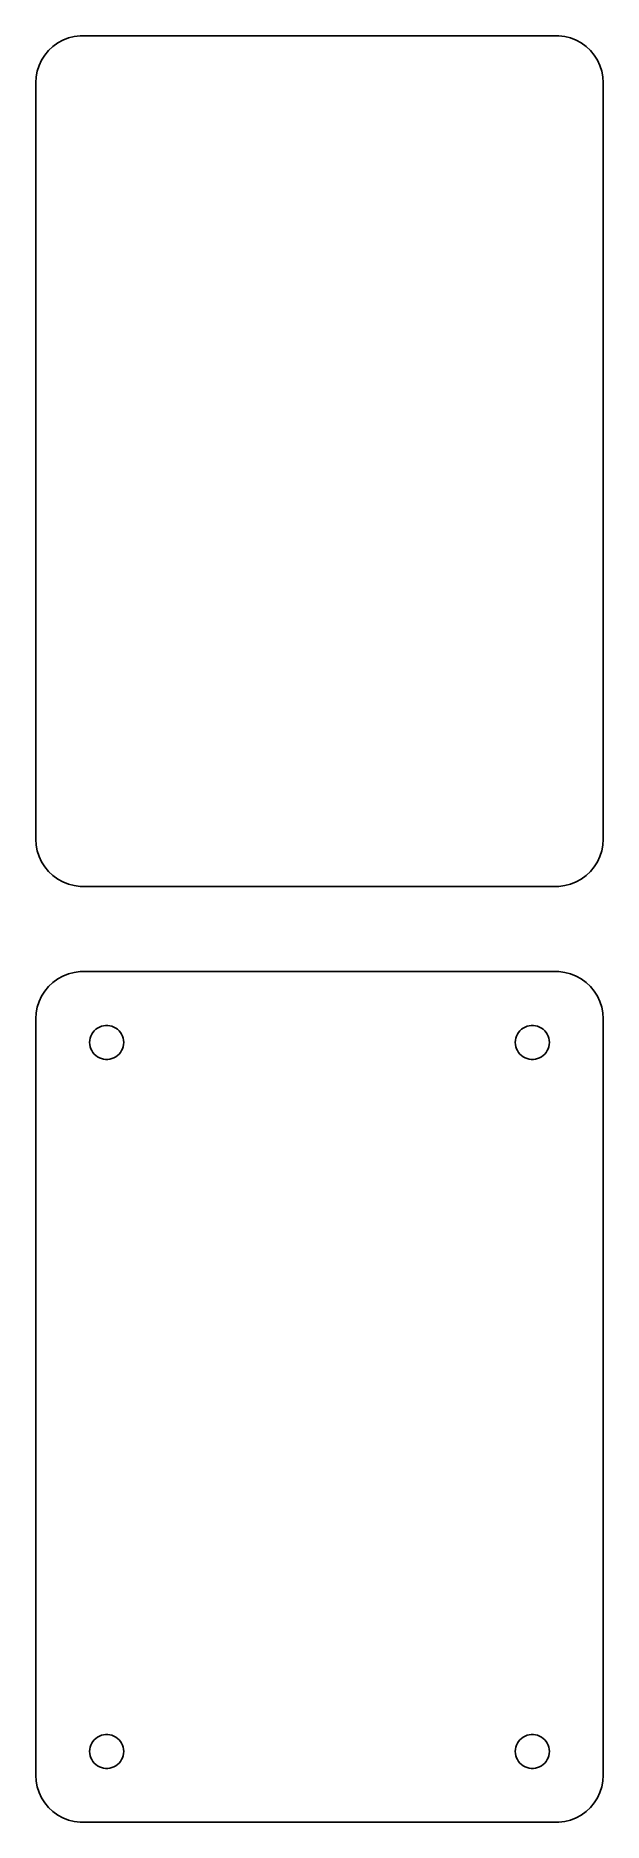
# Model space of a CAD drawing. Header units: metres. Extents: x -30 to 30, y 54 to 243.
import ezdxf

# ---------------------------------------------------------------- set-up
doc = ezdxf.new("R2010")
doc.units = ezdxf.units.M

msp = doc.modelspace()

# ---------------------------------------------------------------- linework, layer by layer
for p, q in [((-27.6791, 242.222), (-28.1871, 241.853)), ((-27.1289, 242.524), (-27.6791, 242.222)), ((-26.5451, 242.755), (-27.1289, 242.524)), ((-25.9369, 242.911), (-26.5451, 242.755)), ((-25.3139, 242.99), (-25.9369, 242.911)), ((25.3139, 242.99), (-25.3139, 242.99)), ((25.9369, 242.911), (25.3139, 242.99)), ((26.5451, 242.755), (25.9369, 242.911)), ((27.1289, 242.524), (26.5451, 242.755)), ((27.6791, 242.222), (27.1289, 242.524)), ((28.1871, 241.853), (27.6791, 242.222)), ((-29.3815, 240.409), (-29.6489, 239.841)), ((-29.0451, 240.939), (-29.3815, 240.409)), ((-28.6448, 241.423), (-29.0451, 240.939)), ((-28.1871, 241.853), (-28.6448, 241.423)), ((28.6448, 241.423), (28.1871, 241.853)), ((29.0451, 240.939), (28.6448, 241.423)), ((29.3815, 240.409), (29.0451, 240.939)), ((29.6489, 239.841), (29.3815, 240.409)), ((-29.9606, 238.627), (-30, 238)), ((-29.8429, 239.243), (-29.9606, 238.627)), ((-29.6489, 239.841), (-29.8429, 239.243)), ((29.8429, 239.243), (29.6489, 239.841)), ((29.9606, 238.627), (29.8429, 239.243)), ((30, 238), (29.9606, 238.627)), ((-30, 238), (-30, 158)), ((30, 158), (30, 238)), ((-30, 158), (-29.9606, 157.373)), ((-29.9606, 157.373), (-29.8429, 156.757)), ((29.8429, 156.757), (29.9606, 157.373)), ((29.9606, 157.373), (30, 158)), ((-29.8429, 156.757), (-29.6489, 156.159)), ((-29.6489, 156.159), (-29.3815, 155.591)), ((-29.3815, 155.591), (-29.0451, 155.061)), ((-29.0451, 155.061), (-28.6448, 154.577)), ((28.6448, 154.577), (29.0451, 155.061)), ((29.0451, 155.061), (29.3815, 155.591)), ((29.3815, 155.591), (29.6489, 156.159)), ((29.6489, 156.159), (29.8429, 156.757)), ((-28.6448, 154.577), (-28.1871, 154.147)), ((-28.1871, 154.147), (-27.6791, 153.778)), ((-27.6791, 153.778), (-27.1289, 153.476)), ((-27.1289, 153.476), (-26.5451, 153.245)), ((-26.5451, 153.245), (-25.9369, 153.089)), ((-25.9369, 153.089), (-25.3139, 153.01)), ((25.3139, 153.01), (25.9369, 153.089)), ((25.9369, 153.089), (26.5451, 153.245)), ((26.5451, 153.245), (27.1289, 153.476)), ((27.1289, 153.476), (27.6791, 153.778)), ((27.6791, 153.778), (28.1871, 154.147)), ((28.1871, 154.147), (28.6448, 154.577)), ((-25.3139, 153.01), (25.3139, 153.01)), ((-26.5451, 143.755), (-27.1289, 143.524)), ((-25.9369, 143.911), (-26.5451, 143.755)), ((-25.3139, 143.99), (-25.9369, 143.911)), ((25.3139, 143.99), (-25.3139, 143.99)), ((25.9369, 143.911), (25.3139, 143.99)), ((26.5451, 143.755), (25.9369, 143.911)), ((27.1289, 143.524), (26.5451, 143.755)), ((-29.0451, 141.939), (-29.3815, 141.409)), ((-28.6448, 142.423), (-29.0451, 141.939)), ((-28.1871, 142.853), (-28.6448, 142.423)), ((-27.6791, 143.222), (-28.1871, 142.853)), ((-27.1289, 143.524), (-27.6791, 143.222)), ((27.6791, 143.222), (27.1289, 143.524)), ((28.1871, 142.853), (27.6791, 143.222)), ((28.6448, 142.423), (28.1871, 142.853)), ((29.0451, 141.939), (28.6448, 142.423)), ((29.3815, 141.409), (29.0451, 141.939)), ((-29.8429, 140.243), (-29.9606, 139.627)), ((-29.6489, 140.841), (-29.8429, 140.243)), ((-29.3815, 141.409), (-29.6489, 140.841)), ((29.6489, 140.841), (29.3815, 141.409)), ((29.8429, 140.243), (29.6489, 140.841)), ((29.9606, 139.627), (29.8429, 140.243)), ((-29.9606, 139.627), (-30, 139)), ((-30, 139), (-30, 59)), ((-23.6474, 137.887), (-23.4645, 138.02)), ((-23.4645, 138.02), (-23.2664, 138.129)), ((-23.2664, 138.129), (-23.0562, 138.212)), ((-23.0562, 138.212), (-22.8373, 138.268)), ((-22.8373, 138.268), (-22.613, 138.296)), ((-22.613, 138.296), (-22.387, 138.296)), ((-22.387, 138.296), (-22.1627, 138.268)), ((-22.1627, 138.268), (-21.9438, 138.212)), ((-21.9438, 138.212), (-21.7336, 138.129)), ((-21.7336, 138.129), (-21.5355, 138.02)), ((-21.5355, 138.02), (-21.3526, 137.887)), ((21.3526, 137.887), (21.5355, 138.02)), ((21.5355, 138.02), (21.7336, 138.129)), ((21.7336, 138.129), (21.9438, 138.212)), ((21.9438, 138.212), (22.1627, 138.268)), ((22.1627, 138.268), (22.387, 138.296)), ((22.387, 138.296), (22.613, 138.296)), ((22.613, 138.296), (22.8373, 138.268)), ((22.8373, 138.268), (23.0562, 138.212)), ((23.0562, 138.212), (23.2664, 138.129)), ((23.2664, 138.129), (23.4645, 138.02)), ((23.4645, 138.02), (23.6474, 137.887)), ((30, 139), (29.9606, 139.627)), ((30, 59), (30, 139)), ((-24.3, 136.5), (-24.2858, 136.726)), ((-24.2858, 136.274), (-24.3, 136.5)), ((-24.2858, 136.726), (-24.2434, 136.948)), ((-24.2434, 136.052), (-24.2858, 136.274)), ((-24.2434, 136.948), (-24.1736, 137.163)), ((-24.1736, 137.163), (-24.0773, 137.367)), ((-24.0773, 137.367), (-23.9562, 137.558)), ((-23.9562, 137.558), (-23.8121, 137.732)), ((-23.8121, 137.732), (-23.6474, 137.887)), ((-21.3526, 137.887), (-21.1879, 137.732)), ((-21.1879, 137.732), (-21.0438, 137.558)), ((-21.0438, 137.558), (-20.9226, 137.367)), ((-20.9226, 137.367), (-20.8264, 137.163)), ((-20.8264, 137.163), (-20.7565, 136.948)), ((-20.7565, 136.948), (-20.7142, 136.726)), ((-20.7142, 136.274), (-20.7565, 136.052)), ((-20.7142, 136.726), (-20.7, 136.5)), ((-20.7, 136.5), (-20.7142, 136.274)), ((20.7, 136.5), (20.7142, 136.726)), ((20.7142, 136.274), (20.7, 136.5)), ((20.7142, 136.726), (20.7565, 136.948)), ((20.7565, 136.052), (20.7142, 136.274)), ((20.7565, 136.948), (20.8264, 137.163)), ((20.8264, 137.163), (20.9226, 137.367)), ((20.9226, 137.367), (21.0438, 137.558)), ((21.0438, 137.558), (21.1879, 137.732)), ((21.1879, 137.732), (21.3526, 137.887)), ((23.6474, 137.887), (23.8121, 137.732)), ((23.8121, 137.732), (23.9562, 137.558)), ((23.9562, 137.558), (24.0773, 137.367)), ((24.0773, 137.367), (24.1736, 137.163)), ((24.1736, 137.163), (24.2434, 136.948)), ((24.2434, 136.948), (24.2858, 136.726)), ((24.2858, 136.274), (24.2434, 136.052)), ((24.2858, 136.726), (24.3, 136.5)), ((24.3, 136.5), (24.2858, 136.274)), ((-24.1736, 135.837), (-24.2434, 136.052)), ((-24.0773, 135.633), (-24.1736, 135.837)), ((-23.9562, 135.442), (-24.0773, 135.633)), ((-23.8121, 135.268), (-23.9562, 135.442)), ((-23.6474, 135.113), (-23.8121, 135.268)), ((-23.4645, 134.98), (-23.6474, 135.113)), ((-23.2664, 134.871), (-23.4645, 134.98)), ((-23.0562, 134.788), (-23.2664, 134.871)), ((-22.8373, 134.732), (-23.0562, 134.788)), ((-22.613, 134.704), (-22.8373, 134.732)), ((-22.387, 134.704), (-22.613, 134.704)), ((-22.1627, 134.732), (-22.387, 134.704)), ((-21.9438, 134.788), (-22.1627, 134.732)), ((-21.7336, 134.871), (-21.9438, 134.788)), ((-21.5355, 134.98), (-21.7336, 134.871)), ((-21.3526, 135.113), (-21.5355, 134.98)), ((-21.1879, 135.268), (-21.3526, 135.113)), ((-21.0438, 135.442), (-21.1879, 135.268)), ((-20.9226, 135.633), (-21.0438, 135.442)), ((-20.8264, 135.837), (-20.9226, 135.633)), ((-20.7565, 136.052), (-20.8264, 135.837)), ((20.8264, 135.837), (20.7565, 136.052)), ((20.9226, 135.633), (20.8264, 135.837)), ((21.0438, 135.442), (20.9226, 135.633)), ((21.1879, 135.268), (21.0438, 135.442)), ((21.3526, 135.113), (21.1879, 135.268)), ((21.5355, 134.98), (21.3526, 135.113)), ((21.7336, 134.871), (21.5355, 134.98)), ((21.9438, 134.788), (21.7336, 134.871)), ((22.1627, 134.732), (21.9438, 134.788)), ((22.387, 134.704), (22.1627, 134.732)), ((22.613, 134.704), (22.387, 134.704)), ((22.8373, 134.732), (22.613, 134.704)), ((23.0562, 134.788), (22.8373, 134.732)), ((23.2664, 134.871), (23.0562, 134.788)), ((23.4645, 134.98), (23.2664, 134.871)), ((23.6474, 135.113), (23.4645, 134.98)), ((23.8121, 135.268), (23.6474, 135.113)), ((23.9562, 135.442), (23.8121, 135.268)), ((24.0773, 135.633), (23.9562, 135.442)), ((24.1736, 135.837), (24.0773, 135.633)), ((24.2434, 136.052), (24.1736, 135.837)), ((-24.1736, 62.1626), (-24.0773, 62.3672)), ((-24.0773, 62.3672), (-23.9562, 62.558)), ((-23.9562, 62.558), (-23.8121, 62.7322)), ((-23.8121, 62.7322), (-23.6474, 62.8869)), ((-23.6474, 62.8869), (-23.4645, 63.0198)), ((-23.4645, 63.0198), (-23.2664, 63.1287)), ((-23.2664, 63.1287), (-23.0562, 63.2119)), ((-23.0562, 63.2119), (-22.8373, 63.2681)), ((-22.8373, 63.2681), (-22.613, 63.2964)), ((-22.613, 63.2964), (-22.387, 63.2964)), ((-22.387, 63.2964), (-22.1627, 63.2681)), ((-22.1627, 63.2681), (-21.9438, 63.2119)), ((-21.9438, 63.2119), (-21.7336, 63.1287)), ((-21.7336, 63.1287), (-21.5355, 63.0198)), ((-21.5355, 63.0198), (-21.3526, 62.8869)), ((-21.3526, 62.8869), (-21.1879, 62.7322)), ((-21.1879, 62.7322), (-21.0438, 62.558)), ((-21.0438, 62.558), (-20.9226, 62.3672)), ((-20.9226, 62.3672), (-20.8264, 62.1626)), ((20.8264, 62.1626), (20.9226, 62.3672)), ((20.9226, 62.3672), (21.0438, 62.558)), ((21.0438, 62.558), (21.1879, 62.7322)), ((21.1879, 62.7322), (21.3526, 62.8869)), ((21.3526, 62.8869), (21.5355, 63.0198)), ((21.5355, 63.0198), (21.7336, 63.1287)), ((21.7336, 63.1287), (21.9438, 63.2119)), ((21.9438, 63.2119), (22.1627, 63.2681)), ((22.1627, 63.2681), (22.387, 63.2964)), ((22.387, 63.2964), (22.613, 63.2964)), ((22.613, 63.2964), (22.8373, 63.2681)), ((22.8373, 63.2681), (23.0562, 63.2119)), ((23.0562, 63.2119), (23.2664, 63.1287)), ((23.2664, 63.1287), (23.4645, 63.0198)), ((23.4645, 63.0198), (23.6474, 62.8869)), ((23.6474, 62.8869), (23.8121, 62.7322)), ((23.8121, 62.7322), (23.9562, 62.558)), ((23.9562, 62.558), (24.0773, 62.3672)), ((24.0773, 62.3672), (24.1736, 62.1626)), ((-24.3, 61.5), (-24.2858, 61.7256)), ((-24.2858, 61.2744), (-24.3, 61.5)), ((-24.2858, 61.7256), (-24.2434, 61.9476)), ((-24.2434, 61.0524), (-24.2858, 61.2744)), ((-24.2434, 61.9476), (-24.1736, 62.1626)), ((-24.1736, 60.8374), (-24.2434, 61.0524)), ((-24.0773, 60.6328), (-24.1736, 60.8374)), ((-23.9562, 60.442), (-24.0773, 60.6328)), ((-20.9226, 60.6328), (-21.0438, 60.442)), ((-20.8264, 60.8374), (-20.9226, 60.6328)), ((-20.8264, 62.1626), (-20.7565, 61.9476)), ((-20.7565, 61.0524), (-20.8264, 60.8374)), ((-20.7565, 61.9476), (-20.7142, 61.7256)), ((-20.7142, 61.2744), (-20.7565, 61.0524)), ((-20.7142, 61.7256), (-20.7, 61.5)), ((-20.7, 61.5), (-20.7142, 61.2744)), ((20.7, 61.5), (20.7142, 61.7256)), ((20.7142, 61.2744), (20.7, 61.5)), ((20.7142, 61.7256), (20.7565, 61.9476)), ((20.7565, 61.0524), (20.7142, 61.2744)), ((20.7565, 61.9476), (20.8264, 62.1626)), ((20.8264, 60.8374), (20.7565, 61.0524)), ((20.9226, 60.6328), (20.8264, 60.8374)), ((21.0438, 60.442), (20.9226, 60.6328)), ((24.0773, 60.6328), (23.9562, 60.442)), ((24.1736, 60.8374), (24.0773, 60.6328)), ((24.1736, 62.1626), (24.2434, 61.9476)), ((24.2434, 61.0524), (24.1736, 60.8374)), ((24.2434, 61.9476), (24.2858, 61.7256)), ((24.2858, 61.2744), (24.2434, 61.0524)), ((24.2858, 61.7256), (24.3, 61.5)), ((24.3, 61.5), (24.2858, 61.2744)), ((-30, 59), (-29.9606, 58.3733)), ((-23.8121, 60.2678), (-23.9562, 60.442)), ((-23.6474, 60.1131), (-23.8121, 60.2678)), ((-23.4645, 59.9802), (-23.6474, 60.1131)), ((-23.2664, 59.8713), (-23.4645, 59.9802)), ((-23.0562, 59.7881), (-23.2664, 59.8713)), ((-22.8373, 59.7319), (-23.0562, 59.7881)), ((-22.613, 59.7036), (-22.8373, 59.7319)), ((-22.387, 59.7036), (-22.613, 59.7036)), ((-22.1627, 59.7319), (-22.387, 59.7036)), ((-21.9438, 59.7881), (-22.1627, 59.7319)), ((-21.7336, 59.8713), (-21.9438, 59.7881)), ((-21.5355, 59.9802), (-21.7336, 59.8713)), ((-21.3526, 60.1131), (-21.5355, 59.9802)), ((-21.1879, 60.2678), (-21.3526, 60.1131)), ((-21.0438, 60.442), (-21.1879, 60.2678)), ((21.1879, 60.2678), (21.0438, 60.442)), ((21.3526, 60.1131), (21.1879, 60.2678)), ((21.5355, 59.9802), (21.3526, 60.1131)), ((21.7336, 59.8713), (21.5355, 59.9802)), ((21.9438, 59.7881), (21.7336, 59.8713)), ((22.1627, 59.7319), (21.9438, 59.7881)), ((22.387, 59.7036), (22.1627, 59.7319)), ((22.613, 59.7036), (22.387, 59.7036)), ((22.8373, 59.7319), (22.613, 59.7036)), ((23.0562, 59.7881), (22.8373, 59.7319)), ((23.2664, 59.8713), (23.0562, 59.7881)), ((23.4645, 59.9802), (23.2664, 59.8713)), ((23.6474, 60.1131), (23.4645, 59.9802)), ((23.8121, 60.2678), (23.6474, 60.1131)), ((23.9562, 60.442), (23.8121, 60.2678)), ((29.9606, 58.3733), (30, 59)), ((-29.9606, 58.3733), (-29.8429, 57.7566)), ((-29.8429, 57.7566), (-29.6489, 57.1594)), ((-29.6489, 57.1594), (-29.3815, 56.5912)), ((29.3815, 56.5912), (29.6489, 57.1594)), ((29.6489, 57.1594), (29.8429, 57.7566)), ((29.8429, 57.7566), (29.9606, 58.3733)), ((-29.3815, 56.5912), (-29.0451, 56.0611)), ((-29.0451, 56.0611), (-28.6448, 55.5773)), ((-28.6448, 55.5773), (-28.1871, 55.1474)), ((-28.1871, 55.1474), (-27.6791, 54.7784)), ((27.6791, 54.7784), (28.1871, 55.1474)), ((28.1871, 55.1474), (28.6448, 55.5773)), ((28.6448, 55.5773), (29.0451, 56.0611)), ((29.0451, 56.0611), (29.3815, 56.5912)), ((-27.6791, 54.7784), (-27.1289, 54.4759)), ((-27.1289, 54.4759), (-26.5451, 54.2447)), ((-26.5451, 54.2447), (-25.9369, 54.0886)), ((-25.9369, 54.0886), (-25.3139, 54.0099)), ((-25.3139, 54.0099), (25.3139, 54.0099)), ((25.3139, 54.0099), (25.9369, 54.0886)), ((25.9369, 54.0886), (26.5451, 54.2447)), ((26.5451, 54.2447), (27.1289, 54.4759)), ((27.1289, 54.4759), (27.6791, 54.7784))]:
    msp.add_line(p, q)

doc.saveas('drawing.dxf')
